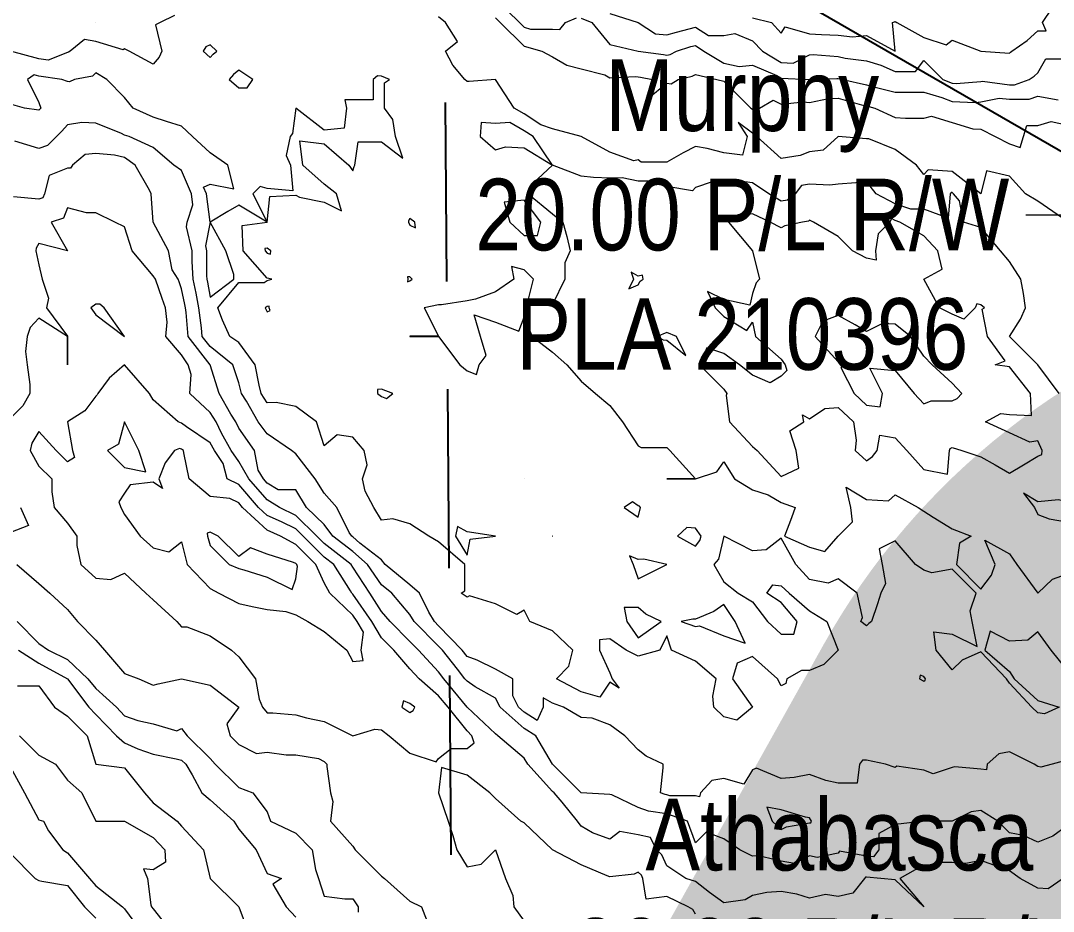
# Model space of a CAD drawing. Extents: x 532589 to 538856, y 6045658 to 6049082.
# Drawn here: x 533713.4 to 533857.5, y 6047338 to 6047462.4 of the extents above; entities that cross this region are included whole.
import ezdxf

# ---------------------------------------------------------------- set-up
doc = ezdxf.new("R2010")
doc.units = 0
doc.header["$LTSCALE"] = 5
doc.header["$PDSIZE"] = 0.5
doc.linetypes.add('foc-LSD', pattern=[8, 5, -3])
doc.layers.get('Defpoints').update_dxf_attribs({"color": 9})
doc.layers.add('C-RW-T', color=13, linetype='Continuous', lineweight=9)
doc.layers.add('F-RW-T', color=190, linetype='Continuous', lineweight=9)
doc.layers.add('C-TOPO-MAJR', color=7, linetype='Continuous', lineweight=15, true_color=0xd3aa5f)
doc.layers.add('C-TOPO-MINR', color=7, linetype='Continuous', lineweight=13, true_color=0xe9d5af)
for name, color, linetype in [('F-RW', 190, 'Continuous'), ('L-SECTION-LSD', 7, 'foc-LSD'), ('P-BUFFER-H 30m', 51, 'Continuous')]:
    doc.layers.add(name, color=color, linetype=linetype)
doc.styles.add('80CG', font='ARIALN.TTF', dxfattribs={"height": 10})
doc.dimstyles.new('Compass 5 000', dxfattribs={"dimscale": 5, "dimtxt": 9, "dimasz": 2, "dimexe": 0.2, "dimexo": 0.0625, "dimgap": 0.5, "dimtad": 0, "dimtih": 1, "dimtoh": 1, "dimzin": 0, "dimdsep": 46, "dimtxsty": '80CG', "dimcen": 0.1, "dimse1": 1, "dimse2": 1, "dimclrd": 256, "dimclrt": 256, "dimaunit": 1, "dimadec": 4, "dimazin": 0, "dimtfac": 0.06, "dimtofl": 0, "dimtmove": 0, "dimatfit": 1, "dimfxl": 0.2, "dimtolj": 1, "dimtzin": 0, "dimlwd": -1, "dimarcsym": 0})

# ---------------------------------------------------------------- blocks, each defined once
blk = doc.blocks.new('*D551')
at = {"layer": 'C-RW-T', "transparency": 16777216}
for p, q in [((533910.56, 6047508.47), (533915.96, 6047516.89)), ((533888.97, 6047474.8), (533863.6, 6047435.22)), ((533863.6, 6047435.22), (533853.6, 6047435.22))]:
    blk.add_line(p, q, dxfattribs=at)
for points in [[(533909.16, 6047509.37), (533911.96, 6047507.57), (533905.16, 6047500.05)], [(533887.57, 6047475.7), (533890.38, 6047473.9), (533894.37, 6047483.21)]]:
    blk.add_solid(points, dxfattribs=at)
at = {"layer": 'Defpoints', "color": 0, "transparency": 16777216}
for p in [(533894.55, 6047506.86), (533883.75, 6047490.02), (533894.37, 6047483.21)]:
    blk.add_point(p, dxfattribs=at)
at = {"layer": 'C-RW-T', "transparency": 16777216, "insert": (533814.06, 6047435.22), "char_height": 10, "attachment_point": 5, "style": '80CG'}
blk.add_mtext('\\A1;Murphy\\P20.00 P/L R/W\\PPLA 210396', dxfattribs=at)
blk = doc.blocks.new('*D570')
at = {"layer": 'Defpoints', "color": 0, "transparency": 16777216}
for p in [(533965.06, 6047337.11), (533985.67, 6047325.57), (533965.72, 6047324.53)]:
    blk.add_point(p, dxfattribs=at)
at = {"layer": 'F-RW-T', "transparency": 16777216}
for p, q in [((533995, 6047338.67), (534004.99, 6047339.2)), ((533955.08, 6047336.59), (533867.15, 6047332.01))]:
    blk.add_line(p, q, dxfattribs=at)
for points in [[(533994.91, 6047340.34), (533995.09, 6047337.01), (533985.01, 6047338.15)], [(533954.99, 6047338.26), (533955.16, 6047334.93), (533965.06, 6047337.11)]]:
    blk.add_solid(points, dxfattribs=at)
at = {"layer": 'F-RW-T', "transparency": 16777216, "insert": (533827.61, 6047332.01), "char_height": 10, "attachment_point": 5, "style": '80CG'}
blk.add_mtext('\\A1;Athabasca\\P20.00 P/L R/W\\PPLA 240970', dxfattribs=at)

msp = doc.modelspace()

# ---------------------------------------------------------------- hatches: boundary and pattern name
at = {"layer": 'P-BUFFER-H 30m'}
h = msp.add_hatch(color=256, dxfattribs=at)
h.dxf.hatch_style = 1
edge = h.paths.add_edge_path()
edge.add_line((533962.39, 6047413.291), (534135.818, 6047313.884))
edge.add_arc((534086.114, 6047227.17), 99.949, -29.1674, 60.17902, ccw=False)
edge.add_line((534173.389, 6047178.458), (534124.675, 6047091.178))
edge.add_arc((534037.4, 6047139.889), 99.949, 240.19293, 330.8326, ccw=False)
edge.add_line((533987.717, 6047053.163), (533814.265, 6047152.528))
edge.add_arc((533863.948, 6047239.254), 99.949, 150.83228, 240.19293, ccw=False)
edge.add_line((533776.673, 6047287.966), (533825.411, 6047375.289))
edge.add_arc((533912.686, 6047326.577), 99.949, 60.17902, 150.83228, ccw=False)

# ---------------------------------------------------------------- linework, layer by layer
at = {"layer": 'C-TOPO-MAJR', "color": 9, "true_color": 0xbfbfbf, "flags": 128}
for points, elevation in [([(533734.85, 6047463.09), (533732.859, 6047462.094), (533732.196, 6047461.762), (533733.108, 6047458.112), (533732.729, 6047457.247), (533731.864, 6047456.302), (533728.547, 6047458.112), (533727.882, 6047458.444), (533727.693, 6047458.302), (533723.901, 6047459.439), (533722.308, 6047459.704), (533720.281, 6047458.112), (533720.085, 6047457.946), (533719.919, 6047457.913), (533717.217, 6047456.832), (533715.937, 6047457.026), (533711.956, 6047458.112)], 855), ([(533858.708, 6047434.791), (533855.296, 6047437.165), (533853.589, 6047438.204), (533851.314, 6047440.655), (533848.129, 6047441.389), (533847.332, 6047438.204), (533843.351, 6047441.301), (533840.006, 6047441.549), (533839.369, 6047440.859), (533838.374, 6047442.185), (533835.387, 6047444.358), (533831.712, 6047445.861), (533831.406, 6047445.861), (533827.424, 6047446.167), (533825.329, 6047444.281), (533823.442, 6047444.059), (533822.115, 6047443.513), (533819.461, 6047443.133), (533816.108, 6047446.167), (533815.479, 6047446.665), (533813.488, 6047448.158), (533814.732, 6047446.167), (533814.085, 6047443.579), (533811.497, 6047443.916), (533809.155, 6047444.527), (533807.516, 6047444.774), (533805.79, 6047443.911), (533803.534, 6047442.605), (533799.972, 6047442.605), (533799.552, 6047442.91), (533798.939, 6047442.799), (533795.571, 6047443.978), (533791.589, 6047446.167), (533787.607, 6047447.273), (533785.949, 6047447.826), (533783.626, 6047449.329), (533782.232, 6047450.149), (533779.644, 6047454.13), (533775.947, 6047453.846), (533775.662, 6047453.865), (533775.356, 6047454.13), (533773.671, 6047456.121), (533772.676, 6047458.112), (533774.334, 6047459.44), (533772.676, 6047462.094), (533771.681, 6047462.89)], 855), ([(533744.98, 6047452.96), (533745.8, 6047454.13), (533743.809, 6047455.458), (533743.098, 6047454.841), (533742.482, 6047454.13), (533743.809, 6047452.96), (533744.98, 6047452.96)], 855), ([(533748.259, 6047429.772), (533748.289, 6047430.24), (533747.791, 6047430.603), (533747.472, 6047430.559), (533747.484, 6047430.24), (533747.791, 6047429.894), (533748.259, 6047429.772)], 855), ([(533767.699, 6047426.591), (533767.367, 6047426.591), (533767.414, 6047426.259), (533767.337, 6047425.896), (533767.699, 6047426.06), (533768.031, 6047426.259), (533767.699, 6047426.591)], 855), ([(533725.039, 6047422.277), (533724.432, 6047422.808), (533723.901, 6047422.808), (533723.176, 6047422.277), (533723.901, 6047421.281), (533727.882, 6047418.295), (533725.039, 6047422.277)], 856), ([(533748.075, 6047422.277), (533748.04, 6047422.526), (533747.791, 6047422.458), (533747.484, 6047422.277), (533747.791, 6047421.708), (533748.189, 6047421.879), (533748.075, 6047422.277)], 855), ([(533776.657, 6047361.557), (533776.354, 6047362.552), (533775.662, 6047363.215), (533773.008, 6047366.534), (533771.681, 6047368.126), (533768.966, 6047370.516), (533767.699, 6047371.909), (533765.448, 6047374.497), (533763.717, 6047376.228), (533762.39, 6047378.479), (533759.736, 6047382.313), (533759.582, 6047382.461), (533759.404, 6047382.793), (533757.081, 6047386.442), (533755.754, 6047387.485), (533752.815, 6047390.424), (533751.772, 6047391.442), (533749.781, 6047392.415), (533747.791, 6047393.283), (533746.574, 6047394.406), (533743.809, 6047397.617), (533742.217, 6047398.387), (533741.637, 6047400.559), (533740.413, 6047402.369), (533739.827, 6047403.416), (533736.51, 6047405.686), (533735.846, 6047406.169), (533735.348, 6047406.351), (533731.864, 6047409.447), (533731.366, 6047410.332), (533727.882, 6047414.314), (533725.738, 6047412.476), (533724.166, 6047410.332), (533724.09, 6047410.142), (533723.901, 6047409.934), (533722.342, 6047407.909), (533719.919, 6047406.351), (533720.643, 6047402.369), (533720.914, 6047401.374), (533719.919, 6047400.777), (533718.327, 6047402.369), (533715.937, 6047405.022), (533714.942, 6047403.364), (533714.743, 6047402.369), (533715.937, 6047400.197), (533717.747, 6047398.387), (533717.747, 6047396.578), (533718.081, 6047394.406), (533719.919, 6047392.233), (533721.246, 6047390.424), (533721.246, 6047389.097), (533721.806, 6047386.442), (533723.901, 6047384.546), (533725.996, 6047384.347), (533727.882, 6047385.218), (533730.868, 6047382.461), (533731.864, 6047381.541), (533735.181, 6047378.479), (533735.846, 6047377.755), (533736.57, 6047377.755), (533739.827, 6047376.488), (533742.813, 6047374.497), (533743.809, 6047373.577), (533746.151, 6047370.516), (533746.653, 6047367.671), (533747.127, 6047366.534), (533747.791, 6047365.738), (533748.587, 6047365.738), (533751.772, 6047365.448), (533753.266, 6047365.041), (533755.754, 6047364.543), (533759.736, 6047362.552), (533762.781, 6047363.489), (533763.717, 6047363.39), (533764.779, 6047362.552), (533767.699, 6047360.119), (533771.349, 6047358.903), (533771.681, 6047359.368), (533773.45, 6047360.783), (533775.662, 6047360.783), (533776.657, 6047361.557)], 856), ([(533799.742, 6047394.595), (533799.552, 6047394.64), (533798.755, 6047395.203), (533797.561, 6047394.406), (533799.552, 6047393.078), (533799.859, 6047394.406), (533799.742, 6047394.595)], 855), ([(533808.158, 6047389.782), (533808.312, 6047390.424), (533807.516, 6047391.53), (533806.345, 6047391.595), (533805.028, 6047390.424), (533807.516, 6047389.002), (533808.158, 6047389.782)], 855), ([(533713.223, 6047362.552), (533715.937, 6047359.837), (533718.26, 6047358.571), (533719.919, 6047356.358), (533721.91, 6047354.589), (533723.901, 6047350.607), (533727.882, 6047350.607), (533731.864, 6047348.367), (533733.504, 6047346.626), (533733.606, 6047344.884), (533731.864, 6047343.839), (533730.536, 6047343.972), (533731.067, 6047342.644), (533731.557, 6047338.969), (533731.665, 6047338.662), (533731.864, 6047338.397), (533734.798, 6047334.681)], 855), ([(533807.516, 6047337.666), (533807.142, 6047338.289), (533806.52, 6047338.662), (533803.534, 6047340.096), (533800.638, 6047339.748), (533800.182, 6047342.644), (533799.979, 6047343.071), (533799.552, 6047343.498), (533798.955, 6047343.242), (533795.571, 6047342.865), (533795.208, 6047343.006), (533791.589, 6047344.53), (533787.607, 6047346.626), (533783.626, 6047350.386), (533783.183, 6047350.607), (533779.644, 6047353.792), (533778.847, 6047354.589), (533775.662, 6047357.04), (533772.123, 6047358.128), (533771.681, 6047354.589), (533773.008, 6047350.607), (533773.671, 6047348.616), (533774.257, 6047346.626), (533775.662, 6047344.236), (533777.653, 6047344.635), (533779.644, 6047346.626), (533781.049, 6047342.644), (533782.033, 6047340.254), (533782.178, 6047338.662), (533783.626, 6047336.671)], 856)]:
    msp.add_lwpolyline(points, dxfattribs=dict(at, elevation=elevation))
at = {"layer": 'C-TOPO-MINR', "color": 254, "true_color": 0xd9d9d9, "flags": 128}
for points, elevation in [([(533779.644, 6047465.412), (533782.962, 6047462.094), (533783.626, 6047461.43), (533784.531, 6047461.189), (533787.607, 6047461.189), (533788.603, 6047461.098), (533789.418, 6047462.094), (533790.926, 6047462.757)], 854.6), ([(533795.571, 6047463.338), (533799.552, 6047462.094), (533799.552, 6047462.094), (533799.553, 6047462.094), (533799.553, 6047462.094), (533801.965, 6047460.525), (533803.534, 6047460.369), (533804.861, 6047460.767), (533807.516, 6047461.451), (533809.326, 6047460.284), (533811.497, 6047460.284), (533813.029, 6047460.562), (533815.479, 6047459.56), (533816.864, 6047458.112), (533819.461, 6047456.498), (533821.167, 6047456.406), (533823.442, 6047457.593), (533823.94, 6047457.614), (533827.424, 6047457.346), (533828.42, 6047457.116), (533831.406, 6047456.727), (533833.397, 6047456.121), (533835.387, 6047455.268), (533838.231, 6047455.268), (533839.369, 6047456.784), (533842.023, 6047454.13), (533843.351, 6047453.617), (533843.882, 6047453.599), (533847.332, 6047453.846), (533847.566, 6047453.896), (533851.314, 6047453.416), (533852.029, 6047453.416), (533854.101, 6047454.13), (533854.798, 6047454.628), (533855.296, 6047455.049), (533856.402, 6047457.006), (533859.277, 6047457.006)], 854.4), ([(533815.479, 6047462.74), (533818.133, 6047462.094), (533819.461, 6047460.6), (533820.058, 6047461.496), (533823.442, 6047460.53), (533825.127, 6047460.409), (533827.424, 6047460.324), (533829.415, 6047460.103), (533831.406, 6047460.284), (533835.387, 6047458.113), (533835.025, 6047462.094), (533835.285, 6047462.196), (533835.387, 6047462.215), (533835.597, 6047462.094), (533839.369, 6047459.986), (533842.485, 6047458.978), (533843.351, 6047459.643), (533847.332, 6047458.113), (533847.332, 6047458.113), (533847.337, 6047458.112), (533851.314, 6047457.828), (533851.48, 6047457.946), (533851.676, 6047458.112), (533853.821, 6047459.587), (533855.296, 6047460.956), (533856.434, 6047460.956), (533855.933, 6047462.094), (533857.287, 6047464.084)], 854.2), ([(533723.901, 6047462.094), (533723.901, 6047462.094), (533723.901, 6047462.094), (533723.898, 6047462.096), (533723.9, 6047462.094), (533723.901, 6047462.094), (533723.901, 6047462.094)], 854.8), ([(533779.644, 6047462.757), (533780.307, 6047462.094), (533783.626, 6047458.775), (533786.114, 6047458.112), (533787.607, 6047457.316), (533789.597, 6047456.123), (533791.589, 6047455.624), (533794.907, 6047454.794), (533795.571, 6047454.352), (533799.133, 6047454.55), (533799.552, 6047454.493), (533799.871, 6047454.449), (533801.545, 6047454.13), (533800.881, 6047451.477), (533803.534, 6047453.633), (533804.146, 6047453.519), (533805.125, 6047454.13), (533807.056, 6047454.59), (533807.516, 6047454.833), (533810.501, 6047454.13), (533811.497, 6047453.909), (533815.257, 6047450.149), (533815.479, 6047449.983), (533816.276, 6047449.352), (533816.476, 6047450.149), (533818.375, 6047451.235), (533819.461, 6047450.718), (533822.577, 6047451.014), (533823.442, 6047450.945), (533826.097, 6047451.476), (533827.424, 6047451.522), (533831.026, 6047450.528), (533831.406, 6047450.444), (533832.544, 6047450.149), (533835.387, 6047448.822), (533836.809, 6047448.727), (533839.369, 6047448.727), (533840.475, 6047449.043), (533843.351, 6047448.158), (533846.227, 6047447.273), (533847.332, 6047447.214), (533849.323, 6047446.167), (533851.314, 6047445.172), (533852.845, 6047444.636), (533853.305, 6047446.167), (533853.765, 6047447.698), (533855.296, 6047447.698), (533857.17, 6047448.275), (533859.277, 6047447.796)], 854.8), ([(533791.589, 6047462.691), (533793.082, 6047462.094), (533795.571, 6047459.031), (533799.549, 6047458.112), (533799.552, 6047458.112), (533803.056, 6047457.634), (533803.534, 6047457.544), (533803.993, 6047457.653), (533804.861, 6047458.112), (533806.903, 6047458.725), (533807.516, 6047458.882), (533808.71, 6047458.112), (533811.497, 6047456.423), (533813.641, 6047455.968), (533815.479, 6047456.121), (533818.892, 6047454.699), (533819.461, 6047454.346), (533823.437, 6047454.13), (533823.442, 6047454.13), (533823.443, 6047454.13), (533823.452, 6047454.13), (533827.258, 6047454.296), (533827.424, 6047454.283), (533828.087, 6047454.13), (533831.406, 6047453.393), (533832.401, 6047453.135), (533835.387, 6047452.361), (533837.157, 6047452.361), (533839.369, 6047452.361), (533841.884, 6047451.615), (533843.351, 6047451.048), (533846.536, 6047450.945), (533847.332, 6047451.002), (533849.909, 6047451.554), (533851.314, 6047451.374), (533854.071, 6047451.374), (533855.296, 6047451.796), (533858.116, 6047451.31)], 854.6), ([(533740.254, 6047457.686), (533740.746, 6047458.112), (533739.827, 6047458.965), (533739.23, 6047458.709), (533738.833, 6047458.112), (533739.827, 6047457.194), (533740.254, 6047457.686)], 855.2), ([(533859.277, 6047371.842), (533857.154, 6047374.497), (533855.296, 6047377.031), (533853.902, 6047375.891), (533851.314, 6047375.755), (533848.66, 6047377.151), (533847.901, 6047374.497), (533851.314, 6047371.511), (533851.978, 6047370.516), (533855.296, 6047367.453), (533858.281, 6047366.534), (533856.215, 6047365.615), (533855.296, 6047365.737), (533854.442, 6047366.534), (533851.314, 6047369.903), (533850.895, 6047370.516), (533847.332, 6047374.276), (533844.729, 6047373.119), (533843.351, 6047371.74), (533841.111, 6047374.497), (533840.791, 6047377.057), (533843.351, 6047376.737), (533846.835, 6047374.995), (533846.138, 6047378.479), (533845.839, 6047379.973), (533846.669, 6047382.461), (533843.351, 6047385.779), (533840.507, 6047385.304), (533839.369, 6047385.646), (533838.231, 6047386.442), (533835.387, 6047389.76), (533833.176, 6047388.654), (533833.577, 6047386.442), (533834.06, 6047383.787), (533833.398, 6047382.461), (533832.899, 6047380.967), (533832.069, 6047378.479), (533831.69, 6047378.195), (533831.406, 6047377.91), (533830.609, 6047378.479), (533830.837, 6047379.047), (533830.078, 6047382.461), (533827.424, 6047384.452), (533826.018, 6047383.866), (533823.442, 6047384.357), (533821.538, 6047386.442), (533819.461, 6047390.118), (533817.383, 6047388.52), (533815.479, 6047388.338), (533811.498, 6047390.424), (533811.497, 6047390.425), (533811.497, 6047390.425), (533811.497, 6047390.424), (533810.727, 6047387.213), (533810.092, 6047386.442), (533811.497, 6047384.054), (533813.489, 6047382.461), (533815.479, 6047381.236), (533817.587, 6047378.479), (533819.461, 6047376.709), (533821.23, 6047376.709), (533821.736, 6047378.479), (533819.461, 6047381.133), (533817.469, 6047382.461), (533818.322, 6047383.599), (533819.461, 6047383.456), (533820.599, 6047382.461), (533823.442, 6047379.972), (533825.831, 6047378.479), (533827.423, 6047374.498), (533827.423, 6047374.497), (533825.433, 6047372.506), (533823.442, 6047371.653), (533822.305, 6047371.653), (533820.257, 6047370.516), (533820.124, 6047369.852), (533819.461, 6047369.52), (533818.963, 6047370.516), (533815.479, 6047373.612), (533813.334, 6047372.66), (533812.692, 6047370.516), (533815.477, 6047366.535), (533815.478, 6047366.534), (533813.307, 6047364.725), (533811.497, 6047365.207), (533810.075, 6047366.534), (533809.967, 6047368.064), (533810.411, 6047370.516), (533807.516, 6047372.967), (533804.199, 6047374.497), (533803.534, 6047376.49), (533802.537, 6047374.497), (533799.552, 6047373.644), (533797.845, 6047374.497), (533795.571, 6047376.09), (533794.123, 6047375.945), (533794.123, 6047374.497), (533795.571, 6047371.312), (533795.902, 6047370.516), (533796.899, 6047369.187), (533795.571, 6047370.018), (533794.177, 6047367.928), (533791.589, 6047368.667), (533788.138, 6047370.516), (533789.864, 6047372.241), (533790.428, 6047374.497), (533787.607, 6047377.205), (533784.421, 6047378.479), (533783.626, 6047380.07), (533782.631, 6047379.473), (533779.644, 6047380.968), (533776.024, 6047382.099), (533775.662, 6047381.892), (533774.866, 6047382.461), (533775.356, 6047382.767), (533775.356, 6047386.442), (533771.681, 6047389.627), (533770.353, 6047390.424), (533767.699, 6047392.13), (533765.31, 6047392.812), (533763.717, 6047392.635), (533762.655, 6047394.406), (533761.441, 6047396.682), (533761.063, 6047398.387), (533761.727, 6047400.378), (533761.328, 6047402.369), (533759.736, 6047404.207), (533757.563, 6047404.541), (533755.754, 6047403.034), (533754.648, 6047406.351), (533751.772, 6047408.508), (533749.048, 6047409.075), (533747.791, 6047409.005), (533746.967, 6047410.332), (533746.653, 6047411.47), (533746.106, 6047414.314), (533743.809, 6047417.457), (533742.583, 6047418.295), (533741.532, 6047420.572), (533740.913, 6047422.277), (533743.809, 6047425.816), (533747.347, 6047425.816), (533747.791, 6047426.077), (533748.456, 6047426.259), (533747.791, 6047426.432), (533744.421, 6047430.24), (533744.286, 6047433.745), (533747.791, 6047434.222), (533747.791, 6047434.221), (533747.791, 6047434.222), (533748.169, 6047437.825), (533751.772, 6047438.004), (533752.271, 6047437.705), (533755.754, 6047437.01), (533758.142, 6047435.816), (533757.459, 6047438.204), (533755.754, 6047439.531), (533752.767, 6047442.185), (533752.342, 6047445.597), (533755.754, 6047445.173), (533759.166, 6047442.185), (533759.736, 6047441.388), (533759.926, 6047441.995), (533760.021, 6047442.185), (533760.482, 6047445.421), (533763.717, 6047445.421), (533766.703, 6047443.181), (533765.707, 6047446.167), (533765.308, 6047448.558), (533764.159, 6047450.149), (533764.159, 6047453.689), (533764.854, 6047454.13), (533763.717, 6047454.598), (533763.187, 6047454.661), (533762.58, 6047454.13), (533762.58, 6047451.286), (533759.736, 6047451.286), (533758.599, 6047451.286), (533758.852, 6047450.149), (533758.542, 6047447.361), (533755.754, 6047447.051), (533751.773, 6047450.149), (533751.772, 6047450.15), (533751.772, 6047450.149), (533751.772, 6047450.149), (533751.329, 6047446.61), (533750.975, 6047446.167), (533750.447, 6047443.511), (533751.049, 6047442.185), (533751.373, 6047438.603), (533747.791, 6047438.927), (533746.796, 6047439.198), (533745.802, 6047438.204), (533747.788, 6047434.225), (533743.809, 6047436.61), (533742.316, 6047435.715), (533739.827, 6047434.223), (533739.304, 6047438.204), (533738.923, 6047439.108), (533739.827, 6047439.531), (533743.145, 6047438.868), (533742.316, 6047442.185), (533739.827, 6047443.917), (533737.363, 6047446.167), (533735.846, 6047447.615), (533733.722, 6047448.291), (533731.864, 6047448.882), (533729.076, 6047450.149), (533727.882, 6047451.642), (533725.394, 6047454.13), (533723.901, 6047455.049), (533723.403, 6047454.628), (533720.915, 6047454.13), (533720.225, 6047453.824), (533719.919, 6047453.846), (533719.123, 6047454.13), (533715.937, 6047454.613), (533715.274, 6047454.794), (533714.345, 6047454.13), (533715.937, 6047450.945), (533716.222, 6047450.149), (533716.09, 6047449.996), (533715.937, 6047449.843), (533713.949, 6047450.149), (533711.956, 6047450.719)], 855.2), ([(533858.836, 6047359.012), (533857.288, 6047358.571), (533855.693, 6047358.173), (533855.296, 6047358.265), (533854.798, 6047358.571), (533851.314, 6047360.312), (533849.847, 6047360.037), (533848.217, 6047358.571), (533848.129, 6047357.774), (533847.332, 6047357.907), (533843.712, 6047358.209), (533843.351, 6047358.129), (533840.697, 6047357.243), (533839.369, 6047357.732), (533835.636, 6047358.322), (533835.387, 6047358.129), (533834.061, 6047358.571), (533831.406, 6047359.139), (533830.837, 6047359.139), (533830.411, 6047358.571), (533830.078, 6047355.916), (533827.424, 6047355.916), (533825.718, 6047356.295), (533823.442, 6047357.122), (533821.298, 6047356.733), (533819.461, 6047356.581), (533816.047, 6047358.003), (533815.479, 6047357.775), (533814.254, 6047355.814), (533811.497, 6047356.58), (533809.791, 6047356.295), (533808.239, 6047354.589), (533808.084, 6047354.02), (533807.516, 6047354.17), (533803.953, 6047354.17), (533803.534, 6047354.323), (533803.3, 6047354.355), (533802.649, 6047354.589), (533803.037, 6047358.073), (533803.037, 6047358.571), (533800.667, 6047359.685), (533799.552, 6047360.561), (533797.694, 6047362.552), (533795.571, 6047364.069), (533793.121, 6047365.002), (533791.589, 6047365.111), (533789.1, 6047366.534), (533787.607, 6047367.102), (533786.28, 6047367.861), (533786.28, 6047366.534), (533785.463, 6047364.696), (533783.626, 6047365.852), (533782.855, 6047366.534), (533782.033, 6047368.126), (533782.033, 6047370.516), (533779.644, 6047371.843), (533777.085, 6047373.075), (533775.662, 6047373.631), (533774.976, 6047374.497), (533771.681, 6047377.91), (533771.112, 6047378.479), (533770.353, 6047379.807), (533769.026, 6047382.461), (533767.699, 6047383.598), (533764.237, 6047386.442), (533763.717, 6047387.106), (533760.73, 6047389.429), (533759.736, 6047390.322), (533759.603, 6047390.424), (533759.238, 6047390.921), (533757.496, 6047394.406), (533755.754, 6047396.396), (533754.487, 6047398.387), (533751.772, 6047401.9), (533751.16, 6047402.369), (533747.791, 6047404.674), (533746.517, 6047406.351), (533744.895, 6047409.246), (533744.221, 6047410.332), (533743.809, 6047411.825), (533743.012, 6047414.314), (533739.827, 6047416.882), (533738.732, 6047418.295), (533738.643, 6047419.479), (533738.253, 6047422.277), (533737.876, 6047424.307), (533737.457, 6047426.259), (533737.339, 6047428.747), (533737.339, 6047430.24), (533736.509, 6047433.558), (533736.642, 6047434.222), (533737.414, 6047436.635), (533737.208, 6047438.204), (533735.846, 6047441.439), (533734.759, 6047442.185), (533731.864, 6047444.635), (533728.544, 6047446.167), (533727.882, 6047446.388), (533727.441, 6047446.609), (533723.901, 6047448.025), (533721.91, 6047448.158), (533719.919, 6047447.827), (533719.153, 6047446.933), (533718.387, 6047446.167), (533717.162, 6047444.942), (533715.937, 6047444.491), (533712.568, 6047445.555)], 855.4), ([(533858.282, 6047410.332), (533855.297, 6047414.313), (533855.296, 6047414.314), (533855.296, 6047414.314), (533851.314, 6047418.295), (533852.883, 6047420.709), (533853.564, 6047422.277), (533853.304, 6047424.268), (533852.906, 6047426.259), (533851.314, 6047428.747), (533850.057, 6047430.24), (533847.332, 6047433.475), (533844.941, 6047434.222), (533844.347, 6047437.207), (533843.541, 6047438.204), (533843.351, 6047438.352), (533843.191, 6047438.363), (533843.044, 6047438.204), (533842.782, 6047434.79), (533839.369, 6047436.032), (533837.559, 6047436.032), (533835.387, 6047436.799), (533832.733, 6047438.204), (533831.406, 6047439.91), (533829.913, 6047439.697), (533827.424, 6047439.531), (533826.253, 6047439.375), (533823.442, 6047439.531), (533822.305, 6047439.342), (533821.451, 6047438.204), (533820.345, 6047437.319), (533819.461, 6047437.165), (533817.755, 6047438.204), (533815.479, 6047439.721), (533813.709, 6047439.974), (533811.497, 6047439.531), (533809.838, 6047439.863), (533807.516, 6047439.088), (533807.118, 6047438.602), (533803.534, 6047439.199), (533801.295, 6047439.946), (533799.552, 6047439.946), (533797.322, 6047440.434), (533795.571, 6047440.361), (533793.32, 6047440.454), (533791.589, 6047440.654), (533787.608, 6047442.185), (533787.607, 6047442.186), (533784.893, 6047446.167), (533783.626, 6047446.987), (533781.634, 6047448.158), (533779.644, 6047448.005), (533777.653, 6047448.158), (533777.472, 6047446.167), (533779.644, 6047444.329), (533781.05, 6047444.761), (533783.626, 6047444.618), (533787.607, 6047442.185), (533785.53, 6047440.282), (533784.195, 6047438.204), (533787.607, 6047435.393), (533789.029, 6047434.222), (533789.598, 6047432.232), (533790.058, 6047430.24), (533789.284, 6047428.564), (533789.284, 6047426.259), (533787.607, 6047422.72), (533784.069, 6047422.72), (533784.953, 6047426.259), (533783.626, 6047427.586), (533781.856, 6047428.029), (533782.178, 6047426.259), (533779.644, 6047424.517), (533776.856, 6047423.471), (533775.662, 6047423.272), (533772.08, 6047422.676), (533771.681, 6047422.676), (533769.687, 6047422.277), (533771.676, 6047418.3), (533767.699, 6047418.3), (533767.699, 6047418.296), (533767.699, 6047418.295), (533767.699, 6047418.295), (533767.7, 6047418.295), (533771.681, 6047418.295), (533774.668, 6047414.314), (533775.662, 6047413.461), (533776.989, 6047412.987), (533777.367, 6047414.314), (533778.316, 6047415.641), (533777.536, 6047418.295), (533776.657, 6047421.282), (533779.644, 6047420.287), (533782.901, 6047419.02), (533783.626, 6047420.948), (533784.764, 6047418.295), (533787.607, 6047416.084), (533789.599, 6047414.314), (533791.589, 6047412.039), (533793.581, 6047410.332), (533795.571, 6047408.627), (533797.341, 6047406.351), (533799.552, 6047403.032), (533799.95, 6047402.767), (533803.534, 6047402.767), (533803.932, 6047402.369), (533807.511, 6047398.392), (533803.534, 6047398.392), (533803.533, 6047398.387), (533803.534, 6047398.387), (533803.534, 6047398.387), (533803.535, 6047398.386), (533807.516, 6047398.386), (533807.517, 6047398.386), (533807.517, 6047398.387), (533810.501, 6047399.383), (533811.497, 6047400.778), (533812.991, 6047398.387), (533815.479, 6047396.856), (533817.69, 6047396.176), (533819.461, 6047395.098), (533821.452, 6047394.406), (533820.909, 6047392.957), (533819.958, 6047390.424), (533823.442, 6047388.875), (533825.587, 6047388.279), (533827.424, 6047390.423), (533827.425, 6047390.423), (533827.425, 6047390.424), (533829.414, 6047392.416), (533829.194, 6047394.406), (533828.561, 6047397.25), (533831.406, 6047395.511), (533834.45, 6047395.343), (533835.387, 6047396.176), (533838.572, 6047394.406), (533839.369, 6047393.907), (533840.698, 6047393.077), (533843.351, 6047391.419), (533846.003, 6047390.424), (533844.346, 6047389.428), (533843.919, 6047386.442), (533847.332, 6047383.029), (533848.825, 6047384.949), (533849.324, 6047386.442), (533847.902, 6047389.854), (533851.314, 6047387.935), (533852.352, 6047386.442), (533855.295, 6047382.461), (533855.295, 6047382.461), (533855.296, 6047382.459), (533855.296, 6047382.46), (533855.296, 6047382.461), (533857.347, 6047384.391), (533859.277, 6047385.115)], 855.2), ([(533859.277, 6047349.944), (533857.381, 6047348.522), (533855.296, 6047347.688), (533853.304, 6047348.617), (533851.314, 6047349.014), (533849.721, 6047350.607), (533847.332, 6047352.1), (533846.006, 6047351.934), (533843.352, 6047350.607), (533843.351, 6047350.606), (533843.351, 6047350.606), (533839.37, 6047350.606), (533839.369, 6047350.606), (533835.784, 6047350.21), (533835.387, 6047350.166), (533833.112, 6047348.9), (533833.112, 6047346.626), (533832.362, 6047345.67), (533831.406, 6047345.74), (533827.604, 6047346.445), (533827.424, 6047346.184), (533824.528, 6047345.54), (533823.442, 6047345.773), (533821.356, 6047344.73), (533819.461, 6047345.033), (533816.317, 6047345.787), (533815.479, 6047345.741), (533813.71, 6047346.626), (533811.497, 6047348.158), (533809.008, 6047349.115), (533807.516, 6047347.62), (533806.43, 6047350.607), (533803.534, 6047351.669), (533800.957, 6047352.012), (533799.552, 6047352.518), (533795.876, 6047354.283), (533795.571, 6047354.341), (533791.59, 6047354.588), (533791.589, 6047354.588), (533791.589, 6047354.589), (533787.607, 6047358.57), (533787.607, 6047358.571), (533787.606, 6047358.572), (533785.254, 6047362.552), (533783.626, 6047363.576), (533780.287, 6047366.534), (533779.644, 6047367.778), (533776.799, 6047369.379), (533775.662, 6047370.154), (533775.368, 6047370.516), (533774.336, 6047371.842), (533772.23, 6047374.497), (533771.681, 6047375.066), (533768.268, 6047378.479), (533767.699, 6047379.474), (533765.184, 6047382.461), (533763.717, 6047383.622), (533761.783, 6047386.442), (533759.736, 6047388.28), (533756.949, 6047390.424), (533755.754, 6047392.053), (533753.289, 6047394.406), (533751.772, 6047396.855), (533749.322, 6047396.855), (533747.791, 6047397.802), (533747.28, 6047398.387), (533746.546, 6047399.631), (533745.999, 6047402.369), (533743.809, 6047405.498), (533743.397, 6047406.351), (533742.723, 6047407.436), (533741.101, 6047410.332), (533739.827, 6047414.313), (533739.827, 6047414.314), (533739.826, 6047414.315), (533736.742, 6047418.295), (533736.491, 6047421.632), (533736.401, 6047422.277), (533736.314, 6047422.745), (533735.846, 6047424.931), (533735.494, 6047425.908), (533735.368, 6047426.259), (533734.518, 6047427.586), (533734.035, 6047430.24), (533731.864, 6047434.221), (533731.863, 6047434.222), (533731.863, 6047434.223), (533731.58, 6047438.204), (533731.367, 6047438.7), (533729.349, 6047442.185), (533727.882, 6047443.257), (533726.489, 6047443.579), (533723.901, 6047443.814), (533722.407, 6047443.679), (533720.642, 6047442.185), (533720.361, 6047441.743), (533719.919, 6047441.743), (533717.371, 6047440.752), (533716.734, 6047438.204), (533716.506, 6047437.635), (533715.937, 6047437.445), (533712.374, 6047437.785)], 855.6), ([(533785.484, 6047432.364), (533785.949, 6047434.222), (533783.626, 6047437.319), (533780.839, 6047437.009), (533781.634, 6047434.222), (533783.626, 6047432.364), (533785.484, 6047432.364)], 855.2), ([(533858.835, 6047342.644), (533856.744, 6047341.196), (533855.296, 6047341.259), (533852.845, 6047342.644), (533851.314, 6047343.691), (533849.656, 6047344.302), (533847.332, 6047345.158), (533845.255, 6047344.721), (533843.351, 6047344.874), (533841.121, 6047344.874), (533839.369, 6047343.888), (533838.198, 6047343.814), (533836.052, 6047342.644), (533839.369, 6047338.663), (533839.369, 6047338.662), (533839.369, 6047338.662), (533839.369, 6047338.662), (533839.369, 6047338.662), (533835.387, 6047342.444), (533833.394, 6047342.644), (533831.406, 6047342.791), (533831.225, 6047342.825), (533831.099, 6047342.644), (533829.502, 6047340.566), (533827.424, 6047340.129), (533825.682, 6047340.404), (533823.442, 6047339.888), (533821.672, 6047340.432), (533819.461, 6047340.834), (533817.47, 6047340.653), (533815.479, 6047340.255), (533814.483, 6047339.658), (533811.497, 6047339.231), (533809.505, 6047340.655), (533807.516, 6047342.225), (533806.19, 6047342.644), (533803.534, 6047344.414), (533802.823, 6047345.915), (533802.112, 6047346.626), (533801.259, 6047348.332), (533799.552, 6047348.733), (533796.993, 6047349.185), (533795.571, 6047348.119), (533793.18, 6047349.016), (533791.589, 6047349.945), (533791.059, 6047350.607), (533788.936, 6047353.261), (533787.797, 6047354.589), (533787.607, 6047354.778), (533784.145, 6047358.571), (533783.626, 6047359.424), (533779.976, 6047362.552), (533779.644, 6047362.801), (533775.667, 6047366.529), (533775.662, 6047366.534), (533775.662, 6047366.534), (533775.661, 6047366.535), (533772.418, 6047370.516), (533771.681, 6047371.463), (533768.911, 6047374.497), (533767.699, 6047375.709), (533764.929, 6047378.479), (533763.717, 6047379.872), (533762.1, 6047382.461), (533759.736, 6047386.063), (533759.495, 6047386.442), (533755.754, 6047389.381), (533754.711, 6047390.424), (533751.772, 6047393.294), (533749.497, 6047394.406), (533747.791, 6047395.46), (533745.238, 6047398.387), (533743.809, 6047400.811), (533742.755, 6047402.369), (533741.42, 6047404.758), (533740.651, 6047406.351), (533739.827, 6047407.677), (533737.016, 6047410.332), (533737.173, 6047412.987), (533736.764, 6047414.314), (533735.846, 6047415.719), (533733.656, 6047418.295), (533733.855, 6047420.287), (533733.616, 6047422.277), (533733.152, 6047423.565), (533732.183, 6047426.259), (533731.864, 6047426.757), (533728.93, 6047430.24), (533727.882, 6047433.557), (533726.554, 6047434.222), (533723.901, 6047435.55), (533722.573, 6047435.55), (533719.919, 6047436.214), (533719.35, 6047434.791), (533717.642, 6047434.222), (533719.919, 6047430.242), (533719.92, 6047430.24), (533719.92, 6047430.24), (533719.919, 6047430.24), (533719.914, 6047430.24), (533715.937, 6047431.236), (533715.575, 6047430.602), (533715.495, 6047430.24), (533715.937, 6047428.252), (533716.381, 6047426.259), (533717.264, 6047423.604), (533716.999, 6047422.277), (533719.919, 6047418.296), (533719.919, 6047418.295), (533719.92, 6047418.295), (533719.92, 6047414.314), (533719.919, 6047414.314), (533719.919, 6047414.313), (533719.918, 6047414.314), (533719.918, 6047414.315), (533719.918, 6047418.295), (533715.937, 6047420.829), (533714.726, 6047419.507), (533714.298, 6047418.295), (533714.051, 6047416.2), (533714.308, 6047414.314), (533714.68, 6047411.589), (533714.68, 6047410.332), (533713.681, 6047408.606), (533711.956, 6047406.882)], 855.8), ([(533742.039, 6047430.24), (533739.827, 6047434.221), (533739.164, 6047430.904), (533739.33, 6047430.24), (533739.33, 6047426.756), (533739.354, 6047426.259), (533739.437, 6047425.869), (533739.827, 6047423.77), (533743.144, 6047426.259), (533743.144, 6047426.924), (533742.039, 6047430.24)], 855.2), ([(533768.364, 6047434.222), (533767.699, 6047434.721), (533767.509, 6047434.412), (533767.489, 6047434.222), (533767.699, 6047433.823), (533768.496, 6047433.425), (533768.364, 6047434.222)], 855.2), ([(533855.864, 6047401.8), (533855.908, 6047402.369), (533855.296, 6047403.695), (533854.159, 6047403.505), (533851.314, 6047404.818), (533847.994, 6047406.351), (533850.143, 6047407.522), (533851.314, 6047407.399), (533854.41, 6047407.236), (533854.247, 6047410.332), (533851.314, 6047414.049), (533849.322, 6047414.314), (533850.746, 6047414.882), (533848.251, 6047418.295), (533847.521, 6047422.088), (533847.829, 6047422.277), (533847.332, 6047422.674), (533846.765, 6047422.845), (533846.538, 6047422.277), (533844.943, 6047420.684), (533843.351, 6047421.392), (533841.581, 6047422.277), (533839.371, 6047426.256), (533839.371, 6047426.259), (533841.946, 6047427.664), (533841.36, 6047430.24), (533839.369, 6047432.326), (533836.05, 6047434.222), (533835.387, 6047434.456), (533834.89, 6047434.72), (533834.664, 6047434.222), (533833.034, 6047432.593), (533832.662, 6047430.24), (533832.732, 6047428.914), (533831.406, 6047429.202), (533829.416, 6047430.24), (533827.424, 6047432.232), (533824.01, 6047434.222), (533823.442, 6047434.487), (533823.295, 6047434.369), (533822.449, 6047434.222), (533819.98, 6047433.703), (533819.461, 6047433.426), (533817.968, 6047434.222), (533815.479, 6047435.394), (533814.483, 6047435.218), (533812.16, 6047434.222), (533815.469, 6047430.25), (533815.476, 6047430.24), (533815.479, 6047430.231), (533816.473, 6047426.259), (533815.976, 6047425.762), (533815.479, 6047424.267), (533815.118, 6047422.638), (533811.497, 6047423.415), (533809.222, 6047424.552), (533810.272, 6047422.277), (533811.497, 6047421.052), (533814.684, 6047419.091), (533815.479, 6047420.288), (533815.921, 6047418.295), (533819.461, 6047415.11), (533820.029, 6047414.314), (533820.257, 6047413.518), (533819.461, 6047412.721), (533817.968, 6047411.825), (533815.479, 6047412.891), (533813.669, 6047414.314), (533811.497, 6047415.907), (533809.108, 6047416.703), (533808.084, 6047414.314), (533811.497, 6047410.9), (533811.895, 6047410.332), (533811.803, 6047410.026), (533812.294, 6047406.351), (533815.479, 6047402.937), (533816.142, 6047402.369), (533819.461, 6047398.749), (533821.95, 6047399.88), (533821.556, 6047402.369), (533820.686, 6047405.125), (533822.647, 6047406.351), (533822.448, 6047407.345), (533823.442, 6047406.792), (533825.566, 6047408.209), (533827.424, 6047408.342), (533829.567, 6047406.351), (533829.957, 6047403.817), (533829.812, 6047402.369), (533831.406, 6047400.921), (533832.244, 6047401.531), (533832.854, 6047402.369), (533833.244, 6047404.512), (533835.387, 6047404.111), (533837.027, 6047402.369), (533839.369, 6047399.715), (533842.687, 6047399.051), (533842.989, 6047402.369), (533843.067, 6047402.653), (533843.351, 6047402.767), (533844.677, 6047402.369), (533847.332, 6047401.484), (533849.323, 6047400.379), (533851.314, 6047399.184), (533853.305, 6047400.378), (533855.296, 6047401.573), (533855.864, 6047401.8)], 855.4), ([(533800.12, 6047426.827), (533799.552, 6047426.7), (533798.559, 6047427.252), (533798.89, 6047426.259), (533798.227, 6047424.934), (533799.552, 6047425.464), (533799.836, 6047425.975), (533800.214, 6047426.259), (533800.12, 6047426.827)], 855.4), ([(533844.043, 6047409.64), (533844.678, 6047410.332), (533843.351, 6047411.781), (533840.564, 6047414.314), (533839.369, 6047415.509), (533837.511, 6047418.295), (533835.387, 6047419.972), (533833.618, 6047420.065), (533831.406, 6047418.959), (533829.813, 6047419.888), (533827.424, 6047421.191), (533825.3, 6047420.419), (533824.238, 6047418.295), (533827.424, 6047414.755), (533829.414, 6047414.314), (533827.785, 6047413.953), (533829.675, 6047410.332), (533831.406, 6047408.673), (533833.302, 6047408.436), (533833.618, 6047410.332), (533831.848, 6047413.872), (533835.387, 6047413.518), (533838.041, 6047410.332), (533839.369, 6047408.884), (533840.431, 6047409.27), (533843.351, 6047409.27), (533844.043, 6047409.64)], 855.6), ([(533804.86, 6047418.295), (533803.534, 6047418.826), (533802.208, 6047418.295), (533803.037, 6047417.798), (533803.534, 6047417.765), (533806.189, 6047415.641), (533804.86, 6047418.295)], 855.4), ([(533764.44, 6047409.609), (533765.308, 6047410.332), (533763.717, 6047410.9), (533763.187, 6047410.862), (533763.187, 6047410.332), (533763.717, 6047409.914), (533764.44, 6047409.609)], 855.2), ([(533727.883, 6047406.351), (533727.882, 6047406.351), (533727.882, 6047406.351), (533727.882, 6047406.351), (533727.029, 6047403.222), (533725.494, 6047402.369), (533727.882, 6047399.981), (533730.868, 6047399.383), (533729.872, 6047402.369), (533727.884, 6047406.349), (533727.883, 6047406.351)], 856.2), ([(533760.348, 6047378.479), (533759.736, 6047379.364), (533756.52, 6047382.461), (533755.754, 6047383.882), (533754.559, 6047386.442), (533751.772, 6047389.229), (533749.665, 6047390.424), (533747.791, 6047391.241), (533744.362, 6047394.406), (533743.809, 6047395.048), (533742.565, 6047395.65), (533739.827, 6047395.954), (533736.907, 6047398.387), (533736.178, 6047402.036), (533736.095, 6047402.369), (533735.846, 6047402.55), (533735.561, 6047402.654), (533734.849, 6047402.369), (533733.571, 6047400.662), (533732.66, 6047398.387), (533733.192, 6047397.059), (533731.864, 6047397.945), (533728.679, 6047397.591), (533727.882, 6047396.395), (533727.087, 6047395.201), (533727.385, 6047394.406), (533727.882, 6047393.411), (533730.054, 6047390.424), (533731.864, 6047388.765), (533734.075, 6047388.212), (533735.846, 6047389.627), (533736.642, 6047386.442), (533739.827, 6047383.09), (533741.022, 6047382.461), (533743.809, 6047380.993), (533745.667, 6047380.602), (533747.791, 6047380.155), (533750.367, 6047379.884), (533751.772, 6047379.434), (533753.478, 6047378.479), (533755.754, 6047377.094), (533758.898, 6047374.497), (533759.736, 6047372.905), (533761.183, 6047373.049), (533760.873, 6047374.497), (533761.229, 6047376.986), (533760.348, 6047378.479)], 856.2), ([(533783.626, 6047398.387), (533783.627, 6047398.387), (533783.626, 6047398.388), (533783.625, 6047398.388), (533783.624, 6047398.387), (533783.626, 6047398.387), (533783.626, 6047398.387)], 855.2), ([(533860.472, 6047394.406), (533859.277, 6047395.202), (533858.191, 6047395.491), (533855.296, 6047395.201), (533853.305, 6047396.396), (533854.828, 6047394.406), (533855.296, 6047393.41), (533856.887, 6047392.814), (533859.277, 6047392.415), (533862.264, 6047391.418), (533860.472, 6047394.406)], 855.4), ([(533713.35, 6047394.406), (533714.489, 6047391.872), (533711.956, 6047390.921)], 855.8), ([(533751.905, 6047386.442), (533751.772, 6047386.575), (533751.467, 6047386.748), (533747.791, 6047387.909), (533745.469, 6047388.764), (533743.809, 6047387.579), (533740.964, 6047390.424), (533739.827, 6047390.954), (533739.43, 6047390.822), (533739.448, 6047390.424), (533739.827, 6047389.098), (533742.483, 6047386.442), (533743.809, 6047385.912), (533744.532, 6047385.719), (533747.791, 6047384.701), (533751.275, 6047382.958), (533751.772, 6047384.453), (533752.021, 6047386.194), (533751.905, 6047386.442)], 856.4), ([(533779.644, 6047390.424), (533779.644, 6047390.424), (533779.644, 6047390.424), (533775.662, 6047390.992), (533774.337, 6047391.749), (533774.072, 6047390.424), (533775.662, 6047387.77), (533776.081, 6047390.005), (533779.644, 6047390.424), (533779.644, 6047390.423), (533779.644, 6047390.424)], 855.2), ([(533787.608, 6047390.424), (533787.607, 6047390.424), (533787.607, 6047390.424), (533787.607, 6047390.424), (533787.607, 6047390.421), (533787.609, 6047390.423), (533787.608, 6047390.424)], 855.2), ([(533803.534, 6047386.442), (533803.534, 6047386.442), (533803.534, 6047386.442), (533800.311, 6047387.201), (533799.552, 6047387.166), (533798.328, 6047387.667), (533798.86, 6047386.442), (533799.552, 6047384.452), (533803.533, 6047386.441), (533803.534, 6047386.442), (533803.534, 6047386.442)], 855.2), ([(533712.874, 6047386.442), (533715.937, 6047383.788), (533717.469, 6047382.461), (533719.919, 6047380.185), (533721.325, 6047378.479), (533723.901, 6047375.903), (533725.095, 6047374.497), (533727.882, 6047371.218), (533729.872, 6047370.516), (533731.864, 6047369.596), (533732.567, 6047369.813), (533735.844, 6047370.516), (533735.845, 6047370.516), (533735.846, 6047370.516), (533735.848, 6047370.516), (533739.827, 6047369.631), (533743.807, 6047366.536), (533743.809, 6047366.534), (533743.809, 6047366.534), (533743.81, 6047366.533), (533743.809, 6047366.533), (533742.151, 6047364.21), (533742.638, 6047362.552), (533743.809, 6047361.308), (533746.298, 6047360.064), (533747.791, 6047360.276), (533750.447, 6047359.896), (533751.772, 6047359.896), (533754.957, 6047359.368), (533755.754, 6047358.933), (533756.117, 6047358.571), (533756.087, 6047358.238), (533756.607, 6047354.589), (533756.948, 6047353.395), (533756.638, 6047350.607), (533759.736, 6047347.124), (533760.043, 6047346.626), (533763.717, 6047342.951), (533764.161, 6047342.644), (533767.699, 6047339.458), (533769.29, 6047338.662), (533770.352, 6047336.009)], 855.8), ([(533813.09, 6047378.479), (533811.497, 6047380.867), (533810.092, 6047379.885), (533807.516, 6047378.811), (533807.183, 6047378.811), (533805.522, 6047378.479), (533807.516, 6047377.814), (533808.086, 6047377.909), (533811.497, 6047376.488), (533814.483, 6047375.493), (533813.09, 6047378.479)], 855.2), ([(533800.614, 6047379.541), (533799.552, 6047380.469), (533797.562, 6047380.469), (533797.96, 6047378.479), (533799.552, 6047376.204), (533802.738, 6047378.479), (533800.614, 6047379.541)], 855.2), ([(533712.904, 6047378.479), (533715.937, 6047375.445), (533717.265, 6047374.497), (533719.919, 6047373.17), (533722.763, 6047370.516), (533723.901, 6047369.131), (533726.745, 6047366.534), (533727.882, 6047365.34), (533729.72, 6047364.696), (533731.864, 6047364.191), (533735.183, 6047363.215), (533735.846, 6047363.547), (533736.642, 6047362.552), (533739.827, 6047359.366), (533740.551, 6047358.571), (533743.809, 6047355.312), (533745.799, 6047354.589), (533747.791, 6047351.932), (533748.232, 6047350.607), (533751.772, 6047348.931), (533754.078, 6047346.626), (533754.509, 6047343.888), (533754.924, 6047342.644), (533755.754, 6047340.155), (533758.599, 6047339.799), (533759.736, 6047339.799), (533760.459, 6047338.662), (533760.459, 6047337.939)], 855.6), ([(533713.093, 6047374.497), (533715.937, 6047372.688), (533719.918, 6047370.516), (533719.919, 6047370.515), (533722.905, 6047366.534), (533723.901, 6047365.538), (533726.744, 6047362.552), (533727.882, 6047361.557), (533729.721, 6047360.714), (533731.864, 6047359.964), (533735.099, 6047359.317), (533735.846, 6047359.139), (533736.415, 6047358.571), (533737.339, 6047357.077), (533738.656, 6047354.589), (533739.827, 6047353.593), (533743.146, 6047350.607), (533743.809, 6047349.521), (533746.259, 6047346.626), (533747.791, 6047343.307), (533749.783, 6047342.644), (533748.586, 6047341.849), (533750.445, 6047338.662), (533751.772, 6047337.214)], 855.4), ([(533839.568, 6047370.317), (533839.603, 6047370.516), (533839.369, 6047370.799), (533838.872, 6047371.012), (533838.801, 6047370.516), (533839.369, 6047370.185), (533839.568, 6047370.317)], 855.4), ([(533712.95, 6047369.521), (533715.937, 6047369.521), (533718.109, 6047366.534), (533719.919, 6047365.289), (533722.656, 6047362.552), (533723.9, 6047358.571), (533723.9, 6047358.571), (533723.901, 6047358.57), (533723.901, 6047358.57), (533727.882, 6047358.073), (533730.669, 6047354.589), (533731.864, 6047353.183), (533735.234, 6047350.607), (533735.846, 6047349.945), (533738.909, 6047346.626), (533739.827, 6047342.644), (533739.827, 6047342.644), (533739.827, 6047342.643), (533743.809, 6047338.662), (533743.809, 6047338.661), (533745.303, 6047334.681)], 855.2), ([(533768.141, 6047366.092), (533768.362, 6047366.534), (533767.699, 6047367.064), (533766.815, 6047367.418), (533766.562, 6047366.534), (533767.699, 6047365.811), (533768.141, 6047366.092)], 856.2), ([(533711.956, 6047358.151), (533713.947, 6047354.589), (533715.937, 6047350.829), (533716.602, 6047350.607), (533717.266, 6047349.278), (533719.255, 6047346.626), (533719.919, 6047346.206), (533722.996, 6047342.644), (533723.901, 6047341.597), (533727.617, 6047338.662), (533727.882, 6047338.378), (533730.607, 6047334.681)], 854.8), ([(533823.641, 6047350.408), (533823.726, 6047350.607), (533823.442, 6047351.104), (533822.874, 6047351.175), (533819.461, 6047352.2), (533817.469, 6047352.598), (533818.235, 6047350.607), (533819.461, 6047349.469), (533820.219, 6047349.849), (533823.442, 6047350.386), (533823.641, 6047350.408)], 855.4), ([(533711.956, 6047346.128), (533715.44, 6047342.644), (533715.937, 6047342.36), (533716.335, 6047342.246), (533719.919, 6047341.648), (533722.308, 6047338.662), (533723.901, 6047337.07)], 854.6)]:
    msp.add_lwpolyline(points, dxfattribs=dict(at, elevation=elevation))
at = {"layer": 'F-RW', "elevation": -854.8, "flags": 128}
msp.add_lwpolyline([(533416.836, 6047680.248), (533430.242, 6047630.338), (533477.429, 6047572.14), (533577.835, 6047518.832), (533652.205, 6047509.747), (533715.436, 6047526.731), (533963.741, 6047383.49), (533977.078, 6047404.168), (533959.182, 6047415.711), (533910.661, 6047437.19), (533829.224, 6047489.396), (533719.692, 6047548.562), (533650.773, 6047530.05), (533583.933, 6047538.216), (533490.388, 6047587.881), (533448.436, 6047639.622), (533437.524, 6047680.248)], dxfattribs=at)
at = {"layer": 'L-SECTION-LSD'}
msp.add_line((533777.934, 6046745.963), (533771.931, 6047550.124), dxfattribs=at)

# ---------------------------------------------------------------- dimensions: what is measured, and where the dimension line sits
at = {"layer": 'C-RW-T', "color": 3}
dim = msp.add_linear_dim(base=(533894.37, 6047483.214), p1=(533894.547, 6047506.859), p2=(533883.753, 6047490.02), angle=237.33802, text='Murphy\\P20.00 P/L R/W\\PPLA 210396', dimstyle='Compass 5 000', dxfattribs=at)
dim.commit()
dim.dimension.update_dxf_attribs({"geometry": '*D551', "text_midpoint": (533814.062, 6047435.218), "dimtype": 161})
at = {"layer": 'F-RW-T', "color": 3}
dim = msp.add_linear_dim(base=(533965.062, 6047337.113), p1=(533985.671, 6047325.566), p2=(533965.719, 6047324.525), angle=182.98567, text='Athabasca\\P20.00 P/L R/W\\PPLA 240970', dimstyle='Compass 5 000', dxfattribs=at)
dim.commit()
dim.dimension.update_dxf_attribs({"geometry": '*D570', "text_midpoint": (533827.611, 6047332.006), "dimtype": 161})

doc.saveas('drawing.dxf')
